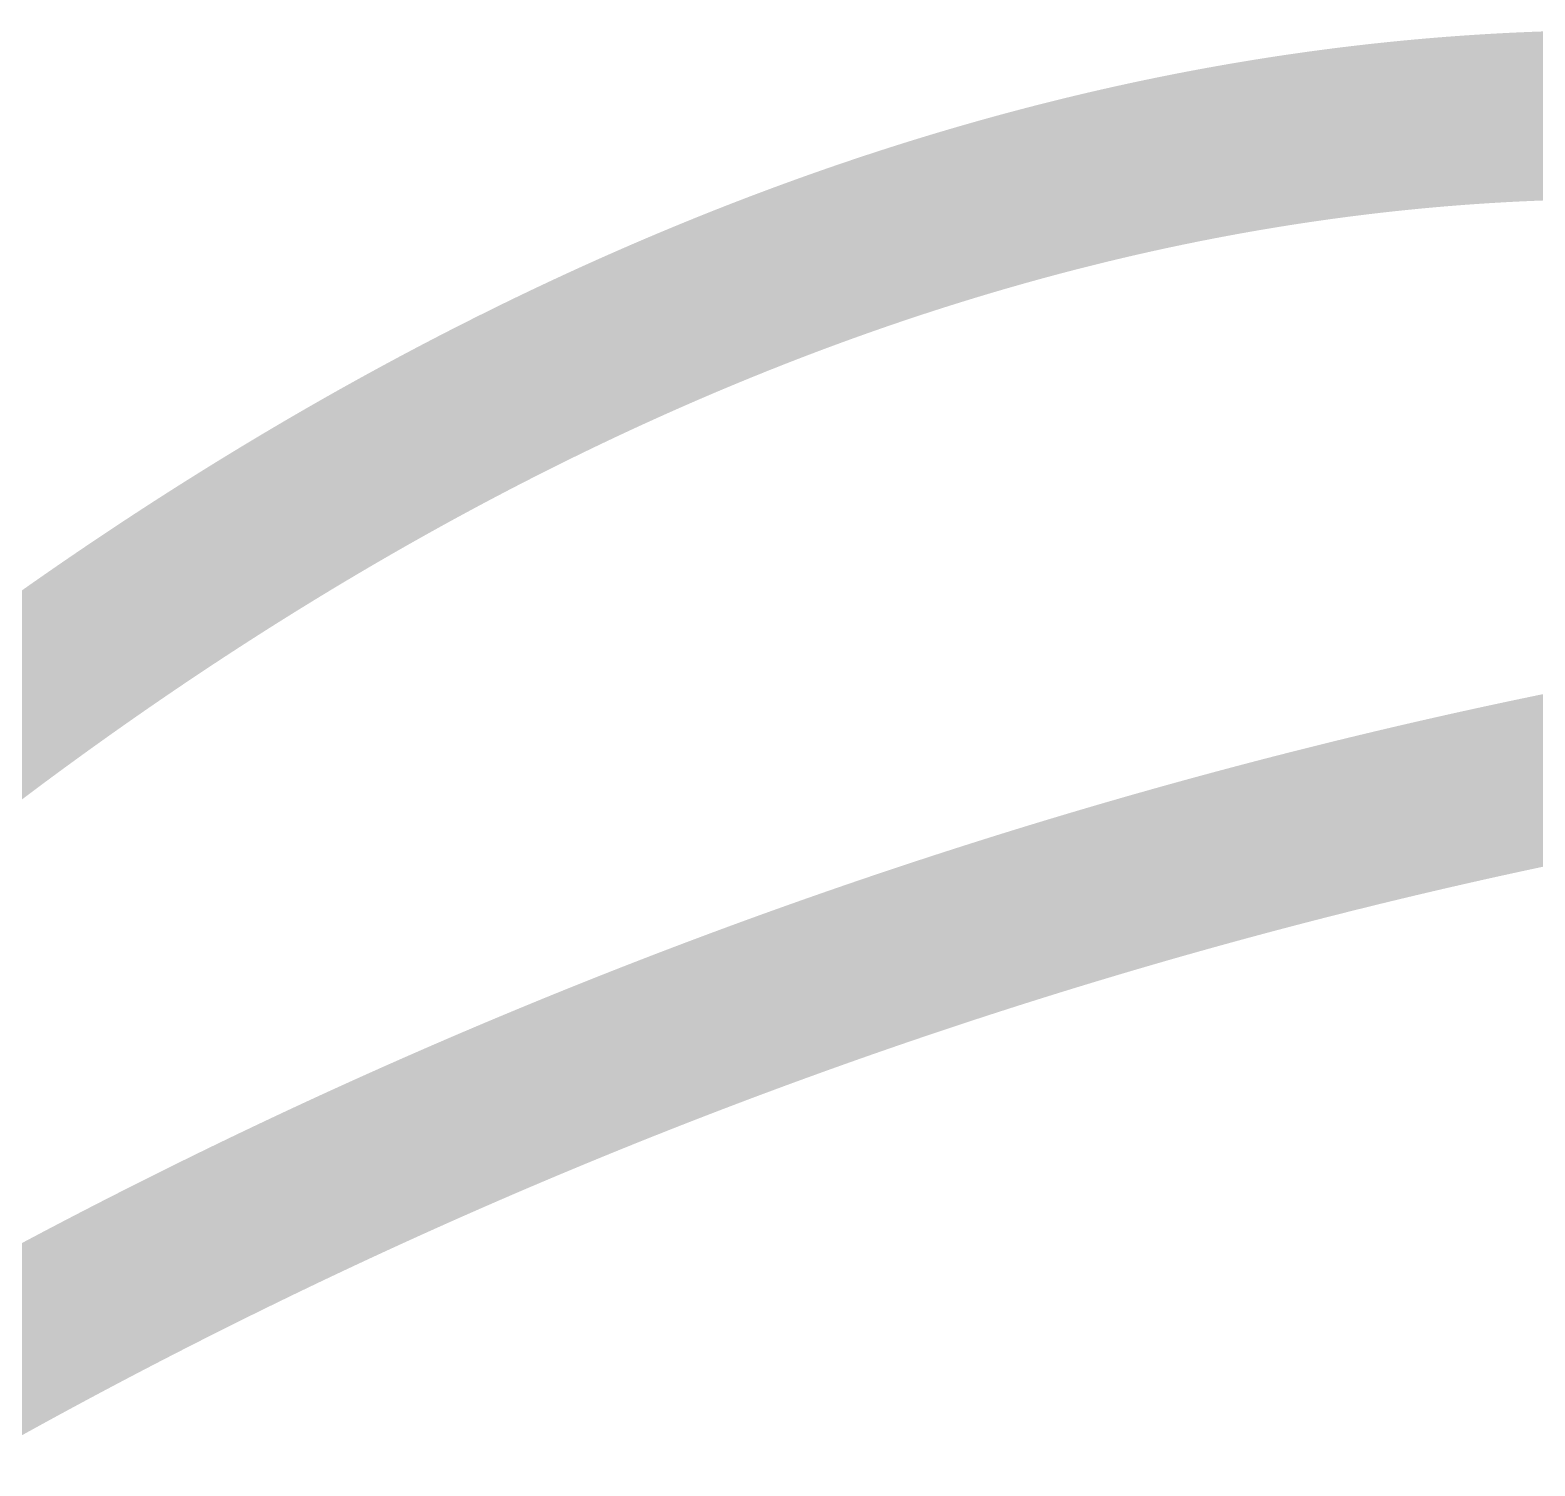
# Model space of a CAD drawing. Header units: inches. Extents: x -3.8 to 6, y -6.8 to 7.5.
# Drawn here: x -2.2771 to -1.7782, y -3.9179 to -3.442 of the extents above; entities that cross this region are included whole.
import ezdxf

# ---------------------------------------------------------------- set-up
doc = ezdxf.new("R2010")
doc.units = ezdxf.units.IN
doc.layers.get('0').update_dxf_attribs({"linetype": 'CONTINUOUS'})
doc.layers.add('7', color=7, linetype='CONTINUOUS')

msp = doc.modelspace()

# ---------------------------------------------------------------- linework, layer by layer
at = {"const_width": 0.056}
msp.add_lwpolyline([(-2.305307, -3.889894), (-2.304619, -3.889507), (-2.303932, -3.889121), (-2.303244, -3.888735), (-2.302556, -3.888348), (-2.301867, -3.887963), (-2.301179, -3.887577), (-2.30049, -3.887192), (-2.299112, -3.886422), (-2.297733, -3.885654), (-2.297043, -3.88527), (-2.296353, -3.884886), (-2.295663, -3.884503), (-2.294972, -3.88412), (-2.293591, -3.883354), (-2.292208, -3.88259), (-2.291516, -3.882208), (-2.290824, -3.881826), (-2.290132, -3.881445), (-2.28944, -3.881064), (-2.288748, -3.880683), (-2.288055, -3.880303), (-2.287362, -3.879922), (-2.286669, -3.879543), (-2.285975, -3.879163), (-2.285281, -3.878783), (-2.284588, -3.878404), (-2.283894, -3.878025), (-2.2832, -3.877646), (-2.282505, -3.877268), (-2.281115, -3.876512), (-2.28042, -3.876134), (-2.279725, -3.875757), (-2.279029, -3.87538), (-2.278333, -3.875003), (-2.277637, -3.874626), (-2.276941, -3.87425), (-2.276245, -3.873874), (-2.275548, -3.873498), (-2.274851, -3.873123), (-2.274154, -3.872748), (-2.273457, -3.872373), (-2.272759, -3.871998), (-2.272061, -3.871624), (-2.271363, -3.871249), (-2.270665, -3.870876), (-2.269967, -3.870502), (-2.269268, -3.870128), (-2.268569, -3.869756), (-2.26787, -3.869383), (-2.267171, -3.86901), (-2.266471, -3.868638), (-2.265772, -3.868266), (-2.265072, -3.867894), (-2.264372, -3.867522), (-2.263671, -3.867151), (-2.262971, -3.86678), (-2.26227, -3.86641), (-2.261569, -3.866039), (-2.260868, -3.865669), (-2.260166, -3.865299), (-2.259465, -3.864929), (-2.258763, -3.86456), (-2.258061, -3.864191), (-2.257358, -3.863822), (-2.256656, -3.863453), (-2.255953, -3.863085), (-2.25525, -3.862717), (-2.254547, -3.862349), (-2.253843, -3.861982), (-2.25314, -3.861614), (-2.252436, -3.861248), (-2.251732, -3.860881), (-2.251028, -3.860515), (-2.250323, -3.860148), (-2.249619, -3.859783), (-2.248914, -3.859417), (-2.248209, -3.859051), (-2.247503, -3.858687), (-2.246798, -3.858322), (-2.246092, -3.857957), (-2.245386, -3.857593), (-2.24468, -3.857229), (-2.243974, -3.856865), (-2.243267, -3.856502), (-2.24256, -3.856138), (-2.241853, -3.855776), (-2.241146, -3.855413), (-2.240438, -3.855051), (-2.239731, -3.854689), (-2.239023, -3.854327), (-2.238315, -3.853965), (-2.237606, -3.853604), (-2.236898, -3.853243), (-2.236189, -3.852883), (-2.23548, -3.852522), (-2.234771, -3.852162), (-2.234061, -3.851802), (-2.233352, -3.851443), (-2.232642, -3.851083), (-2.231932, -3.850724), (-2.231222, -3.850365), (-2.230511, -3.850007), (-2.229801, -3.849648), (-2.22909, -3.849291), (-2.228379, -3.848933), (-2.227668, -3.848576), (-2.226956, -3.848218), (-2.226244, -3.847862), (-2.225533, -3.847505), (-2.22482, -3.847148), (-2.224108, -3.846792), (-2.223395, -3.846437), (-2.222683, -3.846081), (-2.22197, -3.845726), (-2.221256, -3.845371), (-2.220543, -3.845016), (-2.21983, -3.844662), (-2.219116, -3.844308), (-2.218402, -3.843954), (-2.217687, -3.843601), (-2.216973, -3.843247), (-2.216258, -3.842894), (-2.215543, -3.842541), (-2.214828, -3.842189), (-2.214113, -3.841837), (-2.213398, -3.841485), (-2.212682, -3.841133), (-2.211966, -3.840782), (-2.21125, -3.840431), (-2.210533, -3.84008), (-2.209817, -3.83973), (-2.2091, -3.83938), (-2.208383, -3.83903), (-2.207666, -3.83868), (-2.206949, -3.83833), (-2.206231, -3.837981), (-2.205513, -3.837633), (-2.204795, -3.837284), (-2.204077, -3.836936), (-2.203359, -3.836588), (-2.20264, -3.83624), (-2.201921, -3.835892), (-2.201202, -3.835545), (-2.200483, -3.835198), (-2.199763, -3.834852), (-2.199044, -3.834506), (-2.198324, -3.834159), (-2.197603, -3.833814), (-2.196883, -3.833468), (-2.196163, -3.833123), (-2.195442, -3.832778), (-2.194721, -3.832433), (-2.194, -3.832089), (-2.193279, -3.831745), (-2.192557, -3.831401), (-2.191835, -3.831058), (-2.191113, -3.830714), (-2.190391, -3.830372), (-2.189669, -3.830029), (-2.188946, -3.829687), (-2.188224, -3.829345), (-2.1875, -3.829003), (-2.186777, -3.828661), (-2.186054, -3.82832), (-2.18533, -3.827979), (-2.184606, -3.827638), (-2.183882, -3.827298), (-2.183158, -3.826958), (-2.182434, -3.826618), (-2.181709, -3.826278), (-2.180984, -3.825939), (-2.180259, -3.8256), (-2.179534, -3.825261), (-2.178809, -3.824923), (-2.178083, -3.824585), (-2.177357, -3.824247), (-2.176631, -3.82391), (-2.175905, -3.823572), (-2.175178, -3.823236), (-2.174452, -3.822898), (-2.173725, -3.822562), (-2.172998, -3.822226), (-2.17227, -3.82189), (-2.171542, -3.821555), (-2.170815, -3.821219), (-2.170087, -3.820884), (-2.169359, -3.820549), (-2.168631, -3.820215), (-2.167902, -3.819881), (-2.167173, -3.819547), (-2.166445, -3.819214), (-2.165715, -3.81888), (-2.164986, -3.818547), (-2.164256, -3.818215), (-2.163527, -3.817882), (-2.162797, -3.81755), (-2.162066, -3.817219), (-2.161336, -3.816887), (-2.160606, -3.816556), (-2.159875, -3.816224), (-2.159144, -3.815894), (-2.158413, -3.815563), (-2.157681, -3.815233), (-2.15695, -3.814903), (-2.156218, -3.814574), (-2.155486, -3.814245), (-2.154754, -3.813916), (-2.154022, -3.813587), (-2.153289, -3.813259), (-2.152556, -3.812931), (-2.151823, -3.812603), (-2.15109, -3.812276), (-2.150357, -3.811949), (-2.149623, -3.811621), (-2.148889, -3.811295), (-2.148155, -3.810968), (-2.147421, -3.810642), (-2.146687, -3.810317), (-2.145952, -3.809991), (-2.145218, -3.809666), (-2.144483, -3.809341), (-2.143747, -3.809016), (-2.143012, -3.808692), (-2.142276, -3.808368), (-2.141541, -3.808044), (-2.140805, -3.807721), (-2.140069, -3.807398), (-2.139332, -3.807075), (-2.138595, -3.806752), (-2.137859, -3.80643), (-2.137122, -3.806108), (-2.136385, -3.805787), (-2.135647, -3.805465), (-2.134909, -3.805144), (-2.134172, -3.804823), (-2.133434, -3.804503), (-2.132696, -3.804182), (-2.131957, -3.803863), (-2.131218, -3.803543), (-2.13048, -3.803224), (-2.129741, -3.802904), (-2.129002, -3.802586), (-2.128262, -3.802267), (-2.127523, -3.801949), (-2.126783, -3.801631), (-2.126043, -3.801314), (-2.125303, -3.800997), (-2.124563, -3.800679), (-2.123822, -3.800363), (-2.123081, -3.800046), (-2.12234, -3.79973), (-2.121599, -3.799415), (-2.120857, -3.799099), (-2.120116, -3.798784), (-2.119375, -3.798469), (-2.118632, -3.798154), (-2.11789, -3.79784), (-2.117148, -3.797526), (-2.116405, -3.797212), (-2.115663, -3.796899), (-2.11492, -3.796585), (-2.114176, -3.796273), (-2.113433, -3.79596), (-2.11269, -3.795648), (-2.111946, -3.795336), (-2.111202, -3.795024), (-2.110458, -3.794713), (-2.109714, -3.794402), (-2.108969, -3.794091), (-2.108224, -3.793781), (-2.10748, -3.79347), (-2.106734, -3.793161), (-2.105989, -3.792851), (-2.105244, -3.792542), (-2.104498, -3.792233), (-2.103752, -3.791924), (-2.103006, -3.791616), (-2.10226, -3.791308), (-2.101513, -3.791), (-2.100766, -3.790693), (-2.10002, -3.790385), (-2.099273, -3.790078), (-2.098526, -3.789772), (-2.097778, -3.789466), (-2.097031, -3.78916), (-2.096283, -3.788854), (-2.095535, -3.788549), (-2.094787, -3.788244), (-2.094038, -3.787939), (-2.093289, -3.787634), (-2.092541, -3.78733), (-2.091792, -3.787026), (-2.091043, -3.786723), (-2.090293, -3.786419), (-2.089544, -3.786117), (-2.088794, -3.785814), (-2.088044, -3.785511), (-2.087294, -3.785209), (-2.086543, -3.784908), (-2.085793, -3.784606), (-2.085042, -3.784305), (-2.084291, -3.784004), (-2.08354, -3.783704), (-2.082789, -3.783404), (-2.082037, -3.783103), (-2.081286, -3.782804), (-2.080534, -3.782504), (-2.079782, -3.782206), (-2.07903, -3.781907), (-2.078277, -3.781608), (-2.077524, -3.78131), (-2.076772, -3.781012), (-2.076019, -3.780715), (-2.075265, -3.780418), (-2.074512, -3.780121), (-2.073758, -3.779824), (-2.073004, -3.779528), (-2.07225, -3.779232), (-2.071496, -3.778936), (-2.070742, -3.778641), (-2.069987, -3.778346), (-2.069233, -3.778051), (-2.068478, -3.777756), (-2.067723, -3.777462), (-2.066967, -3.777169), (-2.066212, -3.776875), (-2.065456, -3.776582), (-2.0647, -3.776289), (-2.063944, -3.775996), (-2.063188, -3.775703), (-2.062432, -3.775412), (-2.061675, -3.77512), (-2.060918, -3.774829), (-2.060161, -3.774537), (-2.059404, -3.774247), (-2.058646, -3.773956), (-2.057889, -3.773666), (-2.057131, -3.773376), (-2.056373, -3.773087), (-2.055614, -3.772797), (-2.054856, -3.772508), (-2.054098, -3.77222), (-2.053339, -3.771931), (-2.05258, -3.771643), (-2.051821, -3.771356), (-2.051061, -3.771069), (-2.050302, -3.770781), (-2.049542, -3.770494), (-2.048782, -3.770208), (-2.048023, -3.769922), (-2.047262, -3.769636), (-2.046502, -3.76935), (-2.045741, -3.769065), (-2.04498, -3.76878), (-2.044219, -3.768496), (-2.043458, -3.768211), (-2.042697, -3.767927), (-2.041935, -3.767644), (-2.041173, -3.76736), (-2.040411, -3.767077), (-2.039649, -3.766794), (-2.038887, -3.766512), (-2.038124, -3.76623), (-2.037362, -3.765948), (-2.036599, -3.765666), (-2.035836, -3.765385), (-2.035073, -3.765104), (-2.034309, -3.764824), (-2.033546, -3.764544), (-2.032782, -3.764264), (-2.032018, -3.763984), (-2.031254, -3.763705), (-2.030489, -3.763426), (-2.029725, -3.763147), (-2.02896, -3.762868), (-2.028195, -3.762591), (-2.02743, -3.762313), (-2.026665, -3.762035), (-2.0259, -3.761758), (-2.025134, -3.761481), (-2.024368, -3.761205), (-2.023602, -3.760929), (-2.022836, -3.760653), (-2.022069, -3.760377), (-2.021303, -3.760102), (-2.020536, -3.759827), (-2.019769, -3.759552), (-2.019002, -3.759278), (-2.018235, -3.759004), (-2.017467, -3.75873), (-2.016699, -3.758457), (-2.015932, -3.758184), (-2.015163, -3.757911), (-2.014395, -3.757639), (-2.013627, -3.757366), (-2.012858, -3.757095), (-2.012089, -3.756823), (-2.011321, -3.756552), (-2.010551, -3.756282), (-2.009782, -3.756011), (-2.009012, -3.755741), (-2.008243, -3.755471), (-2.007473, -3.755201), (-2.006703, -3.754932), (-2.005932, -3.754663), (-2.005162, -3.754395), (-2.004391, -3.754126), (-2.00362, -3.753858), (-2.00285, -3.753591), (-2.002078, -3.753323), (-2.001307, -3.753056), (-2.000535, -3.752789), (-1.999764, -3.752523), (-1.998992, -3.752257), (-1.99822, -3.751991), (-1.997448, -3.751726), (-1.996675, -3.751461), (-1.995902, -3.751196), (-1.99513, -3.750931), (-1.994357, -3.750667), (-1.993583, -3.750403), (-1.99281, -3.75014), (-1.992037, -3.749876), (-1.991263, -3.749614), (-1.990489, -3.749351), (-1.989715, -3.749089), (-1.988941, -3.748827), (-1.988166, -3.748565), (-1.987392, -3.748304), (-1.986617, -3.748043), (-1.985842, -3.747782), (-1.985067, -3.747522), (-1.984291, -3.747262), (-1.983516, -3.747002), (-1.98274, -3.746743), (-1.981964, -3.746484), (-1.981188, -3.746225), (-1.980412, -3.745967), (-1.979635, -3.745709), (-1.978859, -3.745451), (-1.978082, -3.745194), (-1.977305, -3.744937), (-1.976528, -3.74468), (-1.975751, -3.744423), (-1.974973, -3.744167), (-1.974196, -3.743912), (-1.973418, -3.743656), (-1.97264, -3.743401), (-1.971861, -3.743146), (-1.971083, -3.742891), (-1.970304, -3.742637), (-1.969526, -3.742383), (-1.968747, -3.74213), (-1.967968, -3.741876), (-1.967189, -3.741624), (-1.966409, -3.741371), (-1.96563, -3.741118), (-1.96485, -3.740867), (-1.96407, -3.740615), (-1.963289, -3.740364), (-1.962509, -3.740113), (-1.961729, -3.739862), (-1.960948, -3.739612), (-1.960167, -3.739362), (-1.959386, -3.739112), (-1.958605, -3.738863), (-1.957823, -3.738614), (-1.957042, -3.738365), (-1.95626, -3.738117), (-1.955478, -3.737869), (-1.954696, -3.737621), (-1.953913, -3.737374), (-1.953131, -3.737127), (-1.952348, -3.73688), (-1.951566, -3.736634), (-1.950783, -3.736388), (-1.95, -3.736142), (-1.949216, -3.735896), (-1.948433, -3.735651), (-1.947649, -3.735407), (-1.946865, -3.735162), (-1.946081, -3.734918), (-1.945297, -3.734674), (-1.944512, -3.734431), (-1.943728, -3.734188), (-1.942943, -3.733945), (-1.942158, -3.733703), (-1.941373, -3.733461), (-1.940588, -3.733219), (-1.939802, -3.732977), (-1.939017, -3.732736), (-1.938231, -3.732495), (-1.937445, -3.732255), (-1.936659, -3.732015), (-1.935872, -3.731775), (-1.935086, -3.731535), (-1.934299, -3.731296), (-1.933513, -3.731057), (-1.932726, -3.730819), (-1.931938, -3.730581), (-1.931151, -3.730343), (-1.930363, -3.730105), (-1.929576, -3.729868), (-1.928788, -3.729631), (-1.928, -3.729395), (-1.927211, -3.729159), (-1.926423, -3.728923), (-1.925634, -3.728687), (-1.924846, -3.728452), (-1.924057, -3.728217), (-1.923268, -3.727983), (-1.922478, -3.727748), (-1.921689, -3.727515), (-1.920899, -3.727281), (-1.920109, -3.727048), (-1.91932, -3.726815), (-1.91853, -3.726583), (-1.917739, -3.72635), (-1.916949, -3.726119), (-1.916158, -3.725887), (-1.915367, -3.725656), (-1.914576, -3.725425), (-1.913785, -3.725194), (-1.912994, -3.724964), (-1.912202, -3.724734), (-1.911411, -3.724505), (-1.910619, -3.724276), (-1.909827, -3.724047), (-1.909035, -3.723818), (-1.908242, -3.72359), (-1.90745, -3.723362), (-1.906657, -3.723135), (-1.905864, -3.722908), (-1.905071, -3.722681), (-1.904278, -3.722454), (-1.903485, -3.722228), (-1.902691, -3.722002), (-1.901897, -3.721777), (-1.901103, -3.721552), (-1.900309, -3.721327), (-1.899515, -3.721102), (-1.898721, -3.720878), (-1.897926, -3.720654), (-1.897131, -3.720431), (-1.896336, -3.720207), (-1.895541, -3.719985), (-1.894746, -3.719762), (-1.89395, -3.71954), (-1.893155, -3.719318), (-1.892359, -3.719097), (-1.891563, -3.718876), (-1.890767, -3.718655), (-1.889971, -3.718435), (-1.889174, -3.718215), (-1.888378, -3.717994), (-1.887581, -3.717775), (-1.886784, -3.717556), (-1.885987, -3.717337), (-1.88519, -3.717119), (-1.884392, -3.716901), (-1.883595, -3.716683), (-1.882797, -3.716466), (-1.881999, -3.716249), (-1.881201, -3.716032), (-1.880402, -3.715816), (-1.879604, -3.7156), (-1.878806, -3.715384), (-1.878007, -3.715168), (-1.877208, -3.714954), (-1.876409, -3.714739), (-1.875609, -3.714525), (-1.87481, -3.714311), (-1.87401, -3.714097), (-1.873211, -3.713883), (-1.872411, -3.71367), (-1.871611, -3.713458), (-1.87081, -3.713246), (-1.87001, -3.713034), (-1.869209, -3.712822), (-1.868408, -3.712611), (-1.867607, -3.7124), (-1.866806, -3.712189), (-1.866005, -3.711979), (-1.865203, -3.711769), (-1.864402, -3.71156), (-1.8636, -3.71135), (-1.862798, -3.711142), (-1.861996, -3.710933), (-1.861194, -3.710725), (-1.860392, -3.710517), (-1.859589, -3.71031), (-1.858786, -3.710102), (-1.857983, -3.709896), (-1.85718, -3.709689), (-1.856377, -3.709483), (-1.855574, -3.709277), (-1.85477, -3.709072), (-1.853966, -3.708867), (-1.853162, -3.708662), (-1.852358, -3.708457), (-1.851554, -3.708254), (-1.85075, -3.70805), (-1.849945, -3.707846), (-1.84914, -3.707643), (-1.848335, -3.707441), (-1.84753, -3.707239), (-1.846725, -3.707036), (-1.84592, -3.706835), (-1.845114, -3.706634), (-1.844308, -3.706433), (-1.843502, -3.706232), (-1.842696, -3.706032), (-1.84189, -3.705832), (-1.841084, -3.705632), (-1.840277, -3.705433), (-1.839471, -3.705234), (-1.838664, -3.705036), (-1.837857, -3.704837), (-1.83705, -3.70464), (-1.836242, -3.704442), (-1.835435, -3.704245), (-1.834627, -3.704048), (-1.833819, -3.703852), (-1.833011, -3.703656), (-1.832203, -3.70346), (-1.831395, -3.703265), (-1.830586, -3.70307), (-1.829778, -3.702875), (-1.828969, -3.702681), (-1.82816, -3.702487), (-1.827351, -3.702293), (-1.826541, -3.7021), (-1.825732, -3.701907), (-1.824922, -3.701714), (-1.824113, -3.701522), (-1.823303, -3.70133), (-1.822492, -3.701138), (-1.821682, -3.700947), (-1.820872, -3.700757), (-1.820061, -3.700566), (-1.819251, -3.700376), (-1.81844, -3.700186), (-1.817629, -3.699997), (-1.816817, -3.699807), (-1.816006, -3.699619), (-1.815194, -3.699431), (-1.814383, -3.699243), (-1.813571, -3.699055), (-1.812759, -3.698867), (-1.811947, -3.698681), (-1.811135, -3.698494), (-1.810322, -3.698308), (-1.809509, -3.698122), (-1.808697, -3.697936), (-1.807884, -3.697751), (-1.807071, -3.697566), (-1.806257, -3.697381), (-1.805444, -3.697197), (-1.80463, -3.697014), (-1.803817, -3.69683), (-1.803003, -3.696647), (-1.802189, -3.696464), (-1.801374, -3.696282), (-1.80056, -3.6961), (-1.799745, -3.695918), (-1.798931, -3.695737), (-1.798116, -3.695556), (-1.797301, -3.695375), (-1.796486, -3.695195), (-1.795671, -3.695015), (-1.794855, -3.694835), (-1.794039, -3.694656), (-1.793224, -3.694478), (-1.792408, -3.694299), (-1.791591, -3.694121), (-1.790775, -3.693943), (-1.789959, -3.693766), (-1.789142, -3.693588), (-1.788326, -3.693412), (-1.787509, -3.693235), (-1.786692, -3.693059), (-1.785874, -3.692884), (-1.785057, -3.692709), (-1.784239, -3.692534), (-1.783422, -3.692359), (-1.782604, -3.692185), (-1.781786, -3.692011), (-1.780968, -3.691837), (-1.78015, -3.691664), (-1.779331, -3.691492), (-1.778513, -3.691319), (-1.777694, -3.691147), (-1.776875, -3.690976), (-1.776056, -3.690804), (-1.775237, -3.690633), (-1.774417, -3.690463), (-1.773598, -3.690292), (-1.772778, -3.690122), (-1.771958, -3.689953), (-1.771138, -3.689784), (-1.770318, -3.689615), (-1.769498, -3.689446), (-1.768677, -3.689278), (-1.767857, -3.68911), (-1.767036, -3.688943), (-1.766215, -3.688776), (-1.765394, -3.688609), (-1.764572, -3.688443), (-1.763751, -3.688277), (-1.76293, -3.688111), (-1.762108, -3.687946), (-1.761286, -3.687781), (-1.760464, -3.687617), (-1.759642, -3.687452), (-1.758819, -3.687289), (-1.757997, -3.687125), (-1.757174, -3.686962), (-1.756352, -3.6868), (-1.755529, -3.686637), (-1.754706, -3.686475), (-1.753882, -3.686313), (-1.753059, -3.686152), (-1.752235, -3.685991), (-1.751412, -3.685831), (-1.750588, -3.68567), (-1.749764, -3.685511)], dxfattribs=at)
at = {"layer": '7', "const_width": 0.056}
msp.add_lwpolyline([(-2.305135, -3.681045), (-2.304543, -3.680593), (-2.303952, -3.680141), (-2.30336, -3.679689), (-2.302768, -3.679238), (-2.302176, -3.678787), (-2.301583, -3.678337), (-2.300991, -3.677887), (-2.300398, -3.677437), (-2.299805, -3.676988), (-2.299212, -3.676539), (-2.298619, -3.67609), (-2.298026, -3.675642), (-2.297433, -3.675195), (-2.296839, -3.674748), (-2.296245, -3.674301), (-2.295652, -3.673854), (-2.295058, -3.673408), (-2.294463, -3.672963), (-2.293869, -3.672517), (-2.293274, -3.672072), (-2.29268, -3.671628), (-2.292085, -3.671184), (-2.29149, -3.670741), (-2.290895, -3.670297), (-2.2903, -3.669854), (-2.289705, -3.669412), (-2.289109, -3.66897), (-2.288513, -3.668528), (-2.287918, -3.668087), (-2.287322, -3.667646), (-2.286726, -3.667206), (-2.286129, -3.666766), (-2.285533, -3.666326), (-2.284936, -3.665887), (-2.284339, -3.665448), (-2.283742, -3.66501), (-2.283146, -3.664572), (-2.282548, -3.664135), (-2.281951, -3.663697), (-2.281354, -3.663261), (-2.280756, -3.662824), (-2.280159, -3.662389), (-2.279561, -3.661953), (-2.278963, -3.661518), (-2.278365, -3.661083), (-2.277766, -3.660649), (-2.277168, -3.660215), (-2.276569, -3.659781), (-2.27597, -3.659348), (-2.275371, -3.658916), (-2.274772, -3.658484), (-2.274173, -3.658052), (-2.273574, -3.65762), (-2.272974, -3.657189), (-2.272374, -3.656759), (-2.271774, -3.656329), (-2.271174, -3.655899), (-2.270574, -3.65547), (-2.269974, -3.655041), (-2.269374, -3.654612), (-2.268773, -3.654184), (-2.268173, -3.653756), (-2.267572, -3.653329), (-2.26697, -3.652902), (-2.266369, -3.652476), (-2.265768, -3.65205), (-2.265167, -3.651624), (-2.264565, -3.651199), (-2.263963, -3.650774), (-2.263361, -3.65035), (-2.262759, -3.649926), (-2.262157, -3.649502), (-2.261555, -3.649079), (-2.260952, -3.648656), (-2.26035, -3.648234), (-2.259747, -3.647812), (-2.259144, -3.647391), (-2.258541, -3.64697), (-2.257938, -3.646549), (-2.257335, -3.646129), (-2.256731, -3.64571), (-2.256128, -3.64529), (-2.255524, -3.644871), (-2.25492, -3.644453), (-2.254316, -3.644035), (-2.253711, -3.643617), (-2.253107, -3.6432), (-2.252503, -3.642783), (-2.251898, -3.642367), (-2.251293, -3.64195), (-2.250689, -3.641535), (-2.250083, -3.64112), (-2.249478, -3.640705), (-2.248873, -3.640291), (-2.248267, -3.639877), (-2.247662, -3.639463), (-2.247056, -3.63905), (-2.24645, -3.638638), (-2.245844, -3.638226), (-2.245238, -3.637814), (-2.244632, -3.637403), (-2.244025, -3.636992), (-2.243418, -3.636581), (-2.242811, -3.636172), (-2.242205, -3.635762), (-2.241598, -3.635353), (-2.240991, -3.634944), (-2.240383, -3.634536), (-2.239776, -3.634128), (-2.239168, -3.63372), (-2.23856, -3.633313), (-2.237952, -3.632907), (-2.237345, -3.632501), (-2.236736, -3.632095), (-2.236128, -3.63169), (-2.235519, -3.631285), (-2.234911, -3.63088), (-2.234302, -3.630476), (-2.233693, -3.630073), (-2.233084, -3.62967), (-2.232475, -3.629267), (-2.231865, -3.628865), (-2.231256, -3.628463), (-2.230646, -3.628062), (-2.230036, -3.62766), (-2.229427, -3.62726), (-2.228817, -3.62686), (-2.228207, -3.62646), (-2.227597, -3.626061), (-2.226986, -3.625662), (-2.226375, -3.625264), (-2.225765, -3.624866), (-2.225154, -3.624468), (-2.224543, -3.624071), (-2.223932, -3.623674), (-2.22332, -3.623278), (-2.222709, -3.622883), (-2.222098, -3.622487), (-2.221486, -3.622092), (-2.220874, -3.621698), (-2.220262, -3.621304), (-2.21965, -3.62091), (-2.219038, -3.620517), (-2.218426, -3.620124), (-2.217813, -3.619732), (-2.2172, -3.619341), (-2.216588, -3.618949), (-2.215975, -3.618558), (-2.215362, -3.618168), (-2.214748, -3.617778), (-2.214135, -3.617388), (-2.213522, -3.616999), (-2.212908, -3.61661), (-2.212295, -3.616222), (-2.211681, -3.615834), (-2.211066, -3.615447), (-2.210452, -3.615059), (-2.209838, -3.614673), (-2.209224, -3.614287), (-2.208609, -3.613902), (-2.207994, -3.613516), (-2.20738, -3.613132), (-2.206764, -3.612747), (-2.20615, -3.612363), (-2.205534, -3.61198), (-2.204919, -3.611597), (-2.204304, -3.611215), (-2.203688, -3.610832), (-2.203072, -3.610451), (-2.202456, -3.61007), (-2.20184, -3.609689), (-2.201224, -3.609309), (-2.200608, -3.608929), (-2.199991, -3.608549), (-2.199375, -3.608171), (-2.198758, -3.607792), (-2.198141, -3.607414), (-2.197524, -3.607036), (-2.196907, -3.606659), (-2.19629, -3.606283), (-2.195673, -3.605906), (-2.195055, -3.60553), (-2.194438, -3.605155), (-2.19382, -3.60478), (-2.193202, -3.604406), (-2.192584, -3.604032), (-2.191966, -3.603658), (-2.191347, -3.603285), (-2.190729, -3.602913), (-2.19011, -3.60254), (-2.189492, -3.602169), (-2.188873, -3.601797), (-2.188254, -3.601427), (-2.187635, -3.601056), (-2.187015, -3.600686), (-2.186396, -3.600317), (-2.185776, -3.599948), (-2.185157, -3.599579), (-2.184537, -3.599211), (-2.183917, -3.598844), (-2.183297, -3.598476), (-2.182677, -3.59811), (-2.182057, -3.597743), (-2.181436, -3.597378), (-2.180816, -3.597012), (-2.180195, -3.596647), (-2.179574, -3.596283), (-2.178953, -3.595919), (-2.178332, -3.595556), (-2.177711, -3.595192), (-2.17709, -3.59483), (-2.176468, -3.594468), (-2.175846, -3.594106), (-2.175225, -3.593745), (-2.174603, -3.593384), (-2.173981, -3.593024), (-2.173359, -3.592664), (-2.172737, -3.592304), (-2.172114, -3.591946), (-2.171492, -3.591587), (-2.170869, -3.591229), (-2.170246, -3.590872), (-2.169624, -3.590515), (-2.169, -3.590158), (-2.168378, -3.589802), (-2.167754, -3.589446), (-2.167131, -3.589091), (-2.166507, -3.588736), (-2.165884, -3.588382), (-2.16526, -3.588028), (-2.164636, -3.587674), (-2.164012, -3.587322), (-2.163388, -3.586969), (-2.162763, -3.586617), (-2.162139, -3.586266), (-2.161515, -3.585915), (-2.16089, -3.585564), (-2.160265, -3.585214), (-2.15964, -3.584865), (-2.159015, -3.584515), (-2.15839, -3.584167), (-2.157765, -3.583818), (-2.157139, -3.583471), (-2.156513, -3.583123), (-2.155888, -3.582776), (-2.155262, -3.58243), (-2.154636, -3.582084), (-2.15401, -3.581739), (-2.153384, -3.581394), (-2.152757, -3.58105), (-2.152131, -3.580705), (-2.151504, -3.580362), (-2.150877, -3.580019), (-2.150251, -3.579676), (-2.149624, -3.579334), (-2.148997, -3.578993), (-2.14837, -3.578652), (-2.147742, -3.578311), (-2.147115, -3.577971), (-2.146487, -3.577631), (-2.145859, -3.577291), (-2.145231, -3.576953), (-2.144603, -3.576615), (-2.143975, -3.576276), (-2.143347, -3.575939), (-2.142719, -3.575602), (-2.142091, -3.575266), (-2.141462, -3.57493), (-2.140833, -3.574594), (-2.140204, -3.57426), (-2.139575, -3.573925), (-2.138947, -3.573591), (-2.138317, -3.573257), (-2.137688, -3.572924), (-2.137058, -3.572592), (-2.136429, -3.572259), (-2.135799, -3.571928), (-2.135169, -3.571597), (-2.134539, -3.571266), (-2.133909, -3.570936), (-2.133279, -3.570606), (-2.132649, -3.570277), (-2.132019, -3.569948), (-2.131388, -3.56962), (-2.130757, -3.569292), (-2.130126, -3.568964), (-2.129496, -3.568638), (-2.128865, -3.568311), (-2.128233, -3.567986), (-2.127602, -3.56766), (-2.126971, -3.567335), (-2.126339, -3.567011), (-2.125707, -3.566687), (-2.125076, -3.566363), (-2.124444, -3.566041), (-2.123812, -3.565718), (-2.12318, -3.565396), (-2.122548, -3.565074), (-2.121915, -3.564753), (-2.121283, -3.564433), (-2.12065, -3.564113), (-2.120017, -3.563793), (-2.119385, -3.563474), (-2.118752, -3.563155), (-2.118119, -3.562837), (-2.117485, -3.56252), (-2.116852, -3.562202), (-2.116219, -3.561886), (-2.115585, -3.56157), (-2.114951, -3.561254), (-2.114317, -3.560939), (-2.113683, -3.560624), (-2.113049, -3.56031), (-2.112415, -3.559996), (-2.111781, -3.559683), (-2.111146, -3.55937), (-2.110512, -3.559058), (-2.109877, -3.558746), (-2.109242, -3.558435), (-2.108608, -3.558124), (-2.107972, -3.557814), (-2.107337, -3.557504), (-2.106702, -3.557195), (-2.106067, -3.556886), (-2.105432, -3.556577), (-2.104796, -3.55627), (-2.10416, -3.555963), (-2.103524, -3.555655), (-2.102889, -3.555349), (-2.102252, -3.555043), (-2.101616, -3.554738), (-2.10098, -3.554433), (-2.100344, -3.554129), (-2.099707, -3.553825), (-2.099071, -3.553522), (-2.098433, -3.553219), (-2.097797, -3.552917), (-2.09716, -3.552614), (-2.096523, -3.552313), (-2.095886, -3.552012), (-2.095248, -3.551712), (-2.094611, -3.551412), (-2.093973, -3.551113), (-2.093335, -3.550814), (-2.092698, -3.550515), (-2.092059, -3.550217), (-2.091422, -3.54992), (-2.090783, -3.549623), (-2.090145, -3.549327), (-2.089507, -3.549031), (-2.088868, -3.548735), (-2.088229, -3.54844), (-2.087591, -3.548146), (-2.086952, -3.547852), (-2.086313, -3.547559), (-2.085674, -3.547266), (-2.085035, -3.546974), (-2.084396, -3.546681), (-2.083756, -3.54639), (-2.083117, -3.5461), (-2.082477, -3.545809), (-2.081837, -3.545519), (-2.081198, -3.54523), (-2.080558, -3.544941), (-2.079917, -3.544653), (-2.079277, -3.544365), (-2.078637, -3.544078), (-2.077996, -3.543791), (-2.077356, -3.543504), (-2.076715, -3.543219), (-2.076074, -3.542933), (-2.075433, -3.542648), (-2.074793, -3.542364), (-2.074152, -3.54208), (-2.07351, -3.541797), (-2.072869, -3.541514), (-2.072227, -3.541232), (-2.071586, -3.54095), (-2.070944, -3.540669), (-2.070302, -3.540388), (-2.069661, -3.540108), (-2.069019, -3.539828), (-2.068376, -3.539549), (-2.067734, -3.53927), (-2.067092, -3.538992), (-2.066449, -3.538715), (-2.065807, -3.538437), (-2.065164, -3.538161), (-2.064521, -3.537885), (-2.063878, -3.537609), (-2.063236, -3.537334), (-2.062593, -3.537059), (-2.061949, -3.536785), (-2.061306, -3.536511), (-2.060663, -3.536239), (-2.060019, -3.535966), (-2.059375, -3.535694), (-2.058732, -3.535422), (-2.058088, -3.535151), (-2.057444, -3.534881), (-2.0568, -3.534611), (-2.056155, -3.534341), (-2.055511, -3.534072), (-2.054867, -3.533804), (-2.054222, -3.533536), (-2.053577, -3.533269), (-2.052932, -3.533002), (-2.052287, -3.532735), (-2.051642, -3.53247), (-2.050998, -3.532204), (-2.050352, -3.53194), (-2.049707, -3.531675), (-2.049062, -3.531411), (-2.048416, -3.531148), (-2.047771, -3.530886), (-2.047125, -3.530624), (-2.046479, -3.530362), (-2.045833, -3.530101), (-2.045187, -3.52984), (-2.044541, -3.52958), (-2.043895, -3.52932), (-2.043248, -3.529061), (-2.042602, -3.528803), (-2.041955, -3.528544), (-2.041308, -3.528287), (-2.040661, -3.52803), (-2.040015, -3.527774), (-2.039368, -3.527518), (-2.03872, -3.527262), (-2.038073, -3.527008), (-2.037426, -3.526753), (-2.036778, -3.526499), (-2.036131, -3.526246), (-2.035483, -3.525993), (-2.034835, -3.525741), (-2.034187, -3.525489), (-2.033539, -3.525238), (-2.032891, -3.524987), (-2.032243, -3.524737), (-2.031595, -3.524487), (-2.030946, -3.524239), (-2.030298, -3.52399), (-2.029649, -3.523742), (-2.029001, -3.523494), (-2.028352, -3.523247), (-2.027703, -3.523001), (-2.027054, -3.522755), (-2.026405, -3.52251), (-2.025756, -3.522265), (-2.025106, -3.522021), (-2.024457, -3.521777), (-2.023808, -3.521533), (-2.023158, -3.521291), (-2.022508, -3.521048), (-2.021858, -3.520807), (-2.021208, -3.520566), (-2.020558, -3.520325), (-2.019908, -3.520085), (-2.019258, -3.519845), (-2.018607, -3.519606), (-2.017957, -3.519368), (-2.017306, -3.51913), (-2.016655, -3.518893), (-2.016005, -3.518656), (-2.015354, -3.518419), (-2.014703, -3.518183), (-2.014052, -3.517948), (-2.013401, -3.517714), (-2.012749, -3.517479), (-2.012098, -3.517246), (-2.011446, -3.517013), (-2.010795, -3.51678), (-2.010143, -3.516548), (-2.009491, -3.516317), (-2.008839, -3.516085), (-2.008187, -3.515855), (-2.007535, -3.515625), (-2.006883, -3.515396), (-2.006231, -3.515167), (-2.005578, -3.514939), (-2.004926, -3.514711), (-2.004273, -3.514484), (-2.00362, -3.514257), (-2.002968, -3.514031), (-2.002315, -3.513806), (-2.001662, -3.51358), (-2.001009, -3.513356), (-2.000355, -3.513132), (-1.999702, -3.512909), (-1.999048, -3.512686), (-1.998395, -3.512463), (-1.997741, -3.512242), (-1.997088, -3.512021), (-1.996434, -3.5118), (-1.99578, -3.51158), (-1.995126, -3.51136), (-1.994472, -3.511141), (-1.993818, -3.510922), (-1.993163, -3.510704), (-1.992509, -3.510487), (-1.991855, -3.51027), (-1.9912, -3.510054), (-1.990545, -3.509838), (-1.989891, -3.509623), (-1.989235, -3.509408), (-1.98858, -3.509194), (-1.987925, -3.50898), (-1.98727, -3.508767), (-1.986615, -3.508555), (-1.985959, -3.508343), (-1.985304, -3.508132), (-1.984648, -3.507921), (-1.983993, -3.50771), (-1.983337, -3.5075), (-1.982681, -3.507291), (-1.982025, -3.507083), (-1.981369, -3.506874), (-1.980713, -3.506667), (-1.980057, -3.50646), (-1.9794, -3.506253), (-1.978744, -3.506048), (-1.978087, -3.505842), (-1.977431, -3.505637), (-1.976774, -3.505433), (-1.976117, -3.505229), (-1.97546, -3.505026), (-1.974803, -3.504824), (-1.974146, -3.504622), (-1.973489, -3.504421), (-1.972831, -3.504219), (-1.972174, -3.504019), (-1.971516, -3.503819), (-1.970859, -3.50362), (-1.970201, -3.503421), (-1.969543, -3.503223), (-1.968885, -3.503026), (-1.968228, -3.502828), (-1.967569, -3.502632), (-1.966911, -3.502436), (-1.966253, -3.502241), (-1.965595, -3.502046), (-1.964936, -3.501852), (-1.964278, -3.501658), (-1.963619, -3.501465), (-1.96296, -3.501272), (-1.962302, -3.50108), (-1.961643, -3.500889), (-1.960984, -3.500698), (-1.960324, -3.500508), (-1.959665, -3.500318), (-1.959006, -3.500129), (-1.958346, -3.49994), (-1.957687, -3.499752), (-1.957028, -3.499564), (-1.956368, -3.499377), (-1.955708, -3.499191), (-1.955048, -3.499005), (-1.954388, -3.49882), (-1.953728, -3.498635), (-1.953068, -3.498451), (-1.952408, -3.498267), (-1.951748, -3.498084), (-1.951087, -3.497902), (-1.950426, -3.49772), (-1.949766, -3.497539), (-1.949105, -3.497358), (-1.948444, -3.497178), (-1.947783, -3.496998), (-1.947123, -3.496819), (-1.946462, -3.49664), (-1.9458, -3.496463), (-1.945139, -3.496285), (-1.944478, -3.496108), (-1.943817, -3.495932), (-1.943155, -3.495757), (-1.942493, -3.495581), (-1.941832, -3.495407), (-1.94117, -3.495233), (-1.940508, -3.495059), (-1.939846, -3.494887), (-1.939184, -3.494714), (-1.938522, -3.494543), (-1.93786, -3.494372), (-1.937198, -3.494201), (-1.936535, -3.494031), (-1.935872, -3.493862), (-1.93521, -3.493693), (-1.934547, -3.493525), (-1.933885, -3.493357), (-1.933222, -3.49319), (-1.932559, -3.493023), (-1.931896, -3.492857), (-1.931233, -3.492692), (-1.930569, -3.492527), (-1.929906, -3.492363), (-1.929243, -3.492199), (-1.92858, -3.492036), (-1.927916, -3.491874), (-1.927252, -3.491712), (-1.926589, -3.49155), (-1.925925, -3.491389), (-1.925261, -3.491229), (-1.924597, -3.49107), (-1.923933, -3.490911), (-1.923269, -3.490752), (-1.922604, -3.490594), (-1.92194, -3.490437), (-1.921276, -3.49028), (-1.920611, -3.490124), (-1.919946, -3.489968), (-1.919282, -3.489813), (-1.918617, -3.489659), (-1.917952, -3.489505), (-1.917287, -3.489352), (-1.916622, -3.489199), (-1.915957, -3.489047), (-1.915292, -3.488895), (-1.914627, -3.488744), (-1.913961, -3.488594), (-1.913296, -3.488444), (-1.91263, -3.488295), (-1.911965, -3.488147), (-1.911299, -3.487998), (-1.910633, -3.487851), (-1.909967, -3.487704), (-1.909301, -3.487557), (-1.908635, -3.487412), (-1.907969, -3.487267), (-1.907303, -3.487122), (-1.906637, -3.486978), (-1.90597, -3.486835), (-1.905304, -3.486692), (-1.904637, -3.48655), (-1.90397, -3.486408), (-1.903304, -3.486267), (-1.902637, -3.486127), (-1.90197, -3.485987), (-1.901303, -3.485848), (-1.900636, -3.485709), (-1.899969, -3.48557), (-1.899302, -3.485433), (-1.898634, -3.485296), (-1.897967, -3.48516), (-1.8973, -3.485024), (-1.896632, -3.484889), (-1.895964, -3.484754), (-1.895296, -3.484621), (-1.894629, -3.484487), (-1.893961, -3.484354), (-1.893293, -3.484222), (-1.892625, -3.48409), (-1.891957, -3.483959), (-1.891289, -3.483829), (-1.89062, -3.483699), (-1.889952, -3.48357), (-1.889283, -3.483441), (-1.888615, -3.483313), (-1.887946, -3.483186), (-1.887278, -3.483059), (-1.886609, -3.482932), (-1.88594, -3.482806), (-1.885271, -3.482682), (-1.884602, -3.482557), (-1.883933, -3.482433), (-1.883263, -3.482309), (-1.882594, -3.482187), (-1.881925, -3.482064), (-1.881255, -3.481943), (-1.880586, -3.481822), (-1.879916, -3.481702), (-1.879246, -3.481582), (-1.878577, -3.481463), (-1.877907, -3.481344), (-1.877237, -3.481226), (-1.876567, -3.481109), (-1.875897, -3.480992), (-1.875227, -3.480876), (-1.874556, -3.480761), (-1.873886, -3.480646), (-1.873216, -3.480531), (-1.872545, -3.480417), (-1.871875, -3.480304), (-1.871204, -3.480192), (-1.870533, -3.480079), (-1.869863, -3.479968), (-1.869192, -3.479857), (-1.868521, -3.479747), (-1.86785, -3.479638), (-1.867179, -3.479529), (-1.866508, -3.47942), (-1.865836, -3.479313), (-1.865165, -3.479206), (-1.864494, -3.479099), (-1.863822, -3.478993), (-1.86315, -3.478888), (-1.862479, -3.478783), (-1.861807, -3.478679), (-1.861135, -3.478575), (-1.860463, -3.478472), (-1.859791, -3.47837), (-1.859119, -3.478268), (-1.858447, -3.478167), (-1.857775, -3.478066), (-1.857103, -3.477967), (-1.856431, -3.477867), (-1.855758, -3.477769), (-1.855086, -3.47767), (-1.854413, -3.477573), (-1.853741, -3.477476), (-1.853068, -3.47738), (-1.852395, -3.477284), (-1.851722, -3.477189), (-1.851049, -3.477095), (-1.850376, -3.477001), (-1.849703, -3.476908), (-1.84903, -3.476815), (-1.848357, -3.476723), (-1.847683, -3.476632), (-1.84701, -3.476541), (-1.846337, -3.476451), (-1.845663, -3.476362), (-1.844989, -3.476272), (-1.844316, -3.476184), (-1.843642, -3.476096), (-1.842968, -3.476009), (-1.842294, -3.475923), (-1.84162, -3.475837), (-1.840946, -3.475752), (-1.840272, -3.475667), (-1.839598, -3.475583), (-1.838924, -3.4755), (-1.838249, -3.475417), (-1.837575, -3.475335), (-1.8369, -3.475253), (-1.836226, -3.475172), (-1.835551, -3.475092), (-1.834876, -3.475012), (-1.834202, -3.474933), (-1.833527, -3.474854), (-1.832852, -3.474777), (-1.832177, -3.474699), (-1.831502, -3.474623), (-1.830826, -3.474547), (-1.830151, -3.474471), (-1.829476, -3.474396), (-1.828801, -3.474323), (-1.828125, -3.474249), (-1.82745, -3.474176), (-1.826774, -3.474103), (-1.826098, -3.474032), (-1.825423, -3.473961), (-1.824747, -3.473891), (-1.824071, -3.47382), (-1.823395, -3.473752), (-1.822719, -3.473683), (-1.822043, -3.473615), (-1.821367, -3.473548), (-1.820691, -3.473481), (-1.820014, -3.473415), (-1.819338, -3.473349), (-1.818661, -3.473284), (-1.817985, -3.47322), (-1.817309, -3.473157), (-1.816632, -3.473094), (-1.815955, -3.473031), (-1.815278, -3.47297), (-1.814602, -3.472909), (-1.813924, -3.472848), (-1.813248, -3.472788), (-1.81257, -3.472729), (-1.811893, -3.472671), (-1.811216, -3.472613), (-1.810539, -3.472555), (-1.809862, -3.472498), (-1.809184, -3.472442), (-1.808507, -3.472387), (-1.807829, -3.472332), (-1.807152, -3.472278), (-1.806474, -3.472224), (-1.805796, -3.472171), (-1.805119, -3.472119), (-1.80444, -3.472067), (-1.803763, -3.472016), (-1.803085, -3.471966), (-1.802407, -3.471916), (-1.801728, -3.471867), (-1.80105, -3.471818), (-1.800372, -3.471771), (-1.799693, -3.471723), (-1.799015, -3.471677), (-1.798337, -3.471631), (-1.797658, -3.471585), (-1.79698, -3.47154), (-1.796301, -3.471496), (-1.795622, -3.471453), (-1.794943, -3.47141), (-1.794265, -3.471368), (-1.793585, -3.471326), (-1.792906, -3.471285), (-1.792227, -3.471245), (-1.791548, -3.471205), (-1.790869, -3.471167), (-1.79019, -3.471128), (-1.78951, -3.47109), (-1.788831, -3.471053), (-1.788152, -3.471017), (-1.787472, -3.470981), (-1.786793, -3.470946), (-1.786113, -3.470911), (-1.785433, -3.470877), (-1.784753, -3.470844), (-1.784073, -3.470811), (-1.783393, -3.470779), (-1.782713, -3.470748), (-1.782033, -3.470717), (-1.781353, -3.470687), (-1.780673, -3.470658), (-1.779992, -3.470629), (-1.779312, -3.470601), (-1.778632, -3.470573), (-1.777952, -3.470546), (-1.777271, -3.47052), (-1.776591, -3.470495), (-1.77591, -3.470469), (-1.775229, -3.470445), (-1.774548, -3.470422), (-1.773868, -3.470398), (-1.773187, -3.470376), (-1.772506, -3.470354), (-1.771825, -3.470333), (-1.771144, -3.470313), (-1.770463, -3.470293), (-1.769781, -3.470274), (-1.7691, -3.470255), (-1.768419, -3.470237), (-1.767737, -3.47022), (-1.767056, -3.470204), (-1.766374, -3.470188), (-1.765693, -3.470172), (-1.765011, -3.470158), (-1.76433, -3.470144), (-1.763648, -3.47013), (-1.762966, -3.470118), (-1.762284, -3.470105), (-1.761602, -3.470094), (-1.76092, -3.470083), (-1.760238, -3.470073), (-1.759556, -3.470064), (-1.758874, -3.470055), (-1.758191, -3.470047), (-1.757509, -3.470039), (-1.756827, -3.470033), (-1.756145, -3.470026), (-1.755462, -3.470021), (-1.75478, -3.470016), (-1.754097, -3.470012), (-1.753414, -3.470008), (-1.752731, -3.470005), (-1.752049, -3.470003), (-1.751366, -3.470001), (-1.750683, -3.470001), (-1.75, -3.47)], dxfattribs=at)

doc.saveas('drawing.dxf')
